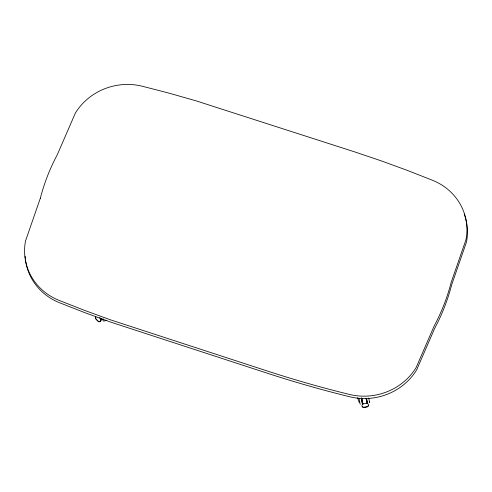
<?xml version="1.0" encoding="UTF-8"?>
<svg xmlns="http://www.w3.org/2000/svg" width="492" height="492" viewBox="0 0 492 492"><rect width="100%" height="100%" fill="white"/><g stroke="black" fill="none" stroke-linecap="round" stroke-linejoin="round"><path stroke-width="0.74" d="M95.762 316.86L95.528 318.023L95.995 319.167L98.671 321.756L99.919 321.725L100.872 320.95L101.106 319.794L100.706 318.97M95.596 318.342L95.829 317.186M103.4 318.927L102.779 320.101L103.769 321.214L106.229 320.231M368.465 405.236L367.844 406.269L366.964 406.675L364.068 407.21L363.102 407.148L362.155 406.404M100.952 319.695L101.893 318.97M363.447 403.815L362.567 404.221L361.946 405.254L362.223 406.73L363.17 407.468L364.135 407.536L367.032 407.001L367.911 406.589L368.533 405.562L368.256 404.086L367.315 403.342L366.349 403.274M101.235 318.828L100.393 319.117L100.134 318.767M366.054 398.379L366.811 403.12L362.85 403.914L361.368 398.508M366.417 400.125L366.854 400.045L366.491 398.299M366.417 403.6L367.383 403.668M100.571 318.152L101.549 319.24M99.698 317.604L101.038 319.468L100.805 320.63L99.845 321.399L98.603 321.43L97.81 320.925L95.928 318.841M101.34 318.502L102.33 319.615M357.623 397.69L359.166 402.431M362.303 400.888L361.798 398.428M360.193 404.313L359.031 398.422M362.85 403.914L361.682 397.942M368.705 398.04L369.615 402.567L369.418 401.386M366.485 398.446L367.401 402.979L367.001 400.623M361.251 398.01L362.413 403.901L362.014 401.546M464.214 214.063A58.751 55.03 -11.9 0 1 466.484 242.046L451.662 284.819A211.652 198.245 -11.9 0 1 434.737 328.232L416.644 369.91A58.751 55.03 -11.9 0 1 349.837 396.792A1129.749 1058.2 -11.9 0 1 269.647 373.975L111.02 322.223L84.975 312.721L59.243 302.623A58.751 55.03 -11.9 0 1 25.486 259.893M25.32 258.411A58.751 55.03 -11.9 0 1 25.147 256.184M40.344 198.184L25.529 240.951A58.751 55.03 -11.9 0 0 58.745 300.243L84.446 310.335L110.46 319.825L269.142 371.601A1129.749 1058.2 -11.9 0 0 349.338 394.412A58.751 55.03 -11.9 0 0 416.14 367.536L434.252 325.833A211.585 198.184 -11.9 0 0 451.164 282.433L465.979 239.665A58.751 55.03 -11.9 0 0 432.763 180.373L407.038 170.275L381.017 160.786L354.769 151.923L195.853 100.78L169.119 93.172L142.17 86.205A58.751 55.03 -11.9 0 0 75.368 113.086L57.256 154.783A211.523 198.128 -11.9 0 0 40.344 198.184"/></g></svg>
